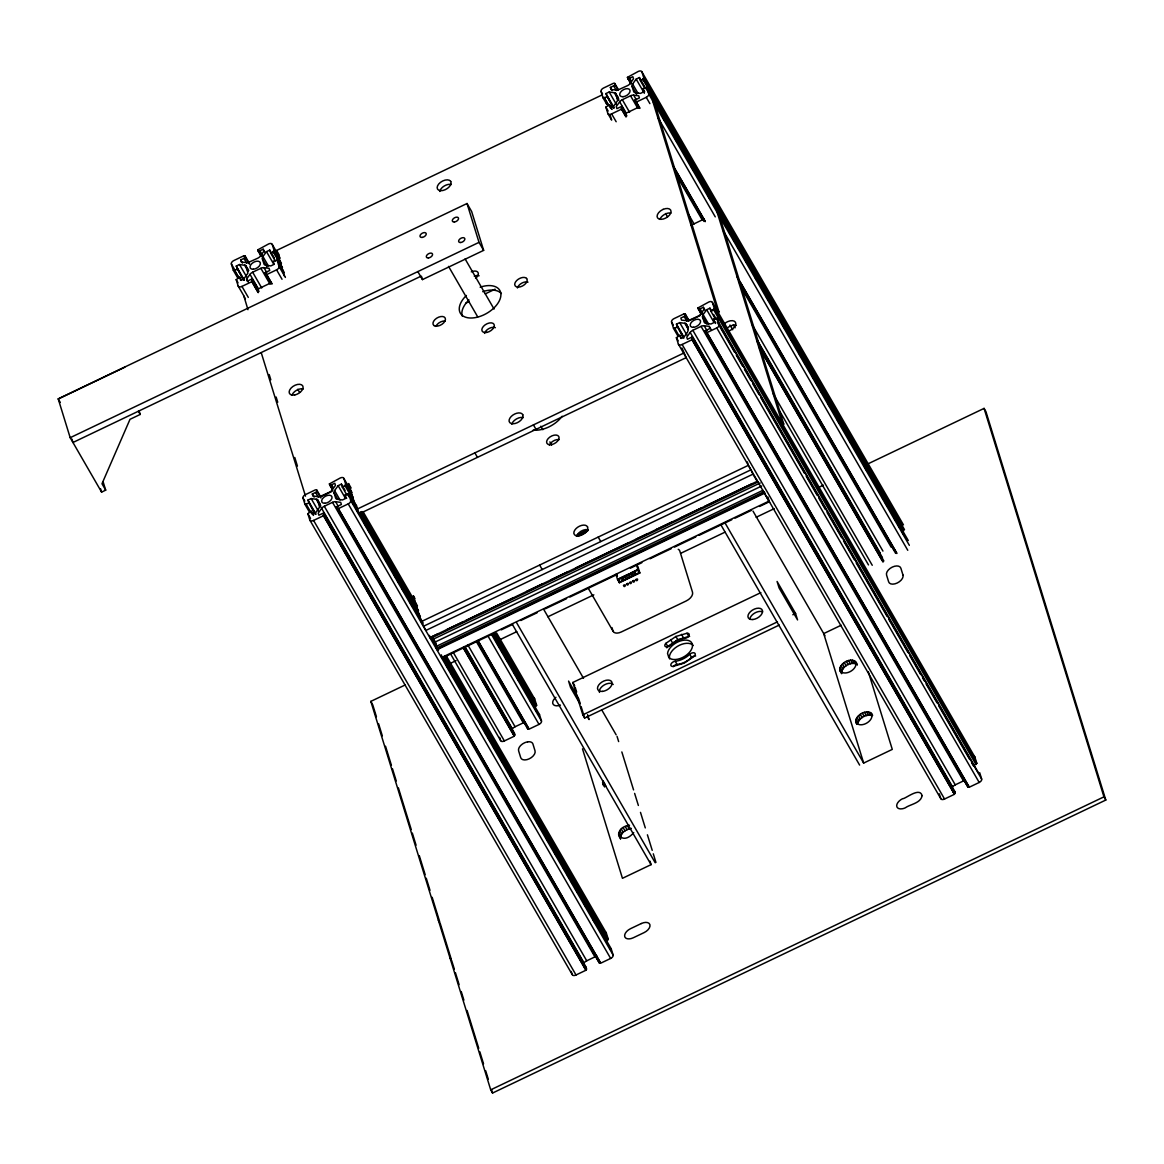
<?xml version="1.0" encoding="UTF-8"?>
<svg xmlns="http://www.w3.org/2000/svg" width="1164" height="1164" viewBox="0 0 1164 1164"><rect width="100%" height="100%" fill="white"/><g stroke="black" fill="none" stroke-linecap="round" stroke-linejoin="round"><path stroke-width="1.5" d="M706.548 332.06L968.986 786.602L967.953 787.097L705.529 332.555L706.548 332.06L969.176 787.257L979.2 782.47A3.419 1.993 -30 0 0 981.659 779.065L979.71 772.721L978.677 773.202L716.049 318.019L713.387 319.285L714.347 322.384L711 323.999L705.922 323.33A4.554 2.663 -30 0 1 704.176 322.079L702.489 316.244L703.114 314.586L706.693 309.711L709.953 308.154L711.771 311.297M606.182 786.282L603.345 784.973L602.952 780.651M604.509 786.966L604.8 783.852L603.578 781.728M633.725 832.551C621.358 847.698 610.242 828.302 629.52 825.218M620.485 838.764C619.946 833.002 626.348 829.161 631.368 828.419M855.438 661.458C858.988 668.922 844.438 677.303 839.782 670.479C838.938 662.331 854.303 655.114 857.359 664.804M839.782 670.479L841.63 673.68C841.194 666.637 851.408 660.73 857.286 664.659M871.429 713.256C874.964 720.705 860.429 729.101 855.758 722.277C854.943 714.711 868.751 707.406 872.651 715.38M870.221 712.397L872.069 715.598C866.191 713.838 858.916 718.028 857.475 723.993L855.627 720.792M632.634 574.361C632.925 571.684 628.589 574.565 631.47 575.089M588.358 529.867A7.639 4.467 -30 0 0 588.024 529.766L587.674 529.678A7.639 4.467 -30 0 0 577.373 534.611L577.155 534.96A7.639 4.467 -30 0 0 576.675 536.022M258.495 289.865L252.137 278.851L247.234 281.193L246.579 279.069L249.998 274.355A4.554 2.663 -30 0 1 252.646 272.216L260.867 268.302A4.54 2.663 -30 0 1 263.981 267.676L269.073 268.331L269.728 270.455L264.81 272.798L270.79 283.914M336.978 508.523L338.011 508.028L600.435 962.57L599.416 963.065L336.978 508.523L336.469 506.835L341.372 504.492L340.717 502.368L335.625 501.713A4.54 2.663 -30 0 0 332.511 502.339L324.29 506.267A4.554 2.663 -30 0 0 321.642 508.392L318.223 513.106L318.878 515.23L323.796 512.888L586.22 967.429L585.914 970.252L576.02 974.981A3.419 1.993 -30 0 1 572.266 974.632L309.828 520.09L307.849 513.673L311.326 511.272L313.145 514.415M638.658 108.252L634.496 100.279L639.4 97.936L638.745 95.812L633.653 95.157A4.54 2.663 -30 0 0 630.539 95.783L622.333 99.697A4.554 2.663 -30 0 0 619.684 101.835L616.265 106.55L616.92 108.674L621.823 106.331L626.363 114.188M711.073 329.543L709.254 326.4L704.162 325.745A4.54 2.663 -30 0 0 701.048 326.371L692.842 330.3A4.554 2.663 -30 0 0 690.179 332.424L686.775 337.138L687.429 339.262L692.333 336.92L954.771 791.462L954.465 794.284L944.557 799.013A3.419 1.993 -30 0 1 940.803 798.664L678.379 344.122L676.386 337.706L679.863 335.305L681.682 338.448M284.351 272.682L277.09 260.096L273.205 261.216L274.166 264.315L270.819 265.916L265.741 265.261A4.554 2.663 -30 0 1 263.981 263.995L262.409 258.888A4.554 2.663 -30 0 1 262.933 256.502L266.498 251.642L269.772 250.071L274.311 257.942M349.316 497.13L347.512 493.987L344.85 495.253L345.81 498.367L342.463 499.967L337.385 499.298A4.554 2.663 -30 0 1 335.625 498.047L334.053 492.925A4.554 2.663 -30 0 1 334.577 490.553L338.142 485.679L341.416 484.122L345.039 490.408M908.284 540.547L646.762 87.576L642.892 88.682L643.852 91.796L640.491 93.396L635.428 92.742A4.554 2.663 -30 0 1 633.667 91.476L632.081 86.369A4.554 2.663 -30 0 1 632.605 83.983L636.184 79.123L639.443 77.552L645.802 88.566M623.089 579.192C624.879 576.34 619.001 578.464 622.274 579.483M629.229 576.253C631.077 574.041 625.839 574.594 627.862 576.427M665.939 643.299L675.906 636.475L686.993 633.245A3.652 2.139 -30 0 1 689.059 635.5A3.652 2.139 -30 0 1 684.825 638.396A16.18 9.457 -30 0 0 670.318 645.322A3.652 2.139 -30 0 1 665.604 646.704A3.652 2.139 -30 0 1 665.939 643.299L667.787 646.5A3.652 2.139 -30 0 0 666.812 647.824M667.787 646.5L677.754 639.676L688.841 636.446A3.652 2.139 -30 0 1 689.612 636.446M247.961 309.682L243.814 295.816L238.183 286.053L236.205 279.636L239.682 277.221L241.501 280.378M245.662 258.917L243.843 255.774L233.833 260.561A3.419 1.993 -30 0 0 231.36 263.966L233.324 270.31L237.863 278.167M249.605 263.792L245.066 255.935L243.843 255.774M260.983 256.269L257.739 249.882L268.578 243.96A3.419 1.993 -30 0 1 272.245 244.425L280.204 258.219M258.262 251.555L263.166 249.212L263.821 251.337L260.416 256.051A4.554 2.663 -30 0 1 257.753 258.19L247.772 262.729L241.326 262.031L240.686 259.95L245.589 257.608L245.066 255.935M618.39 89.701L614.752 83.415L613.53 83.255L603.519 88.042A3.419 1.993 -30 0 0 601.046 91.447L603.01 97.791L606.793 104.338L605.804 101.166M630.67 83.75L627.425 77.348L638.265 71.441A3.419 1.993 -30 0 1 641.931 71.906L903.453 524.877M243.552 280.204L236.248 266.09L239.508 264.534L245.488 265.377L248.805 270.528M627.949 79.036L632.852 76.693L633.507 78.817L630.088 83.532A4.554 2.663 -30 0 1 627.44 85.67L617.458 90.21L610.998 89.512L610.373 87.431L615.276 85.088L614.752 83.415M233.324 270.31L234.342 269.815L238.882 277.687M282.459 267.633L273.38 251.904L274.209 250.769L272.245 244.425M239.086 278.327L234.546 270.47L237.209 269.204M275.271 261.042L270.732 253.185L273.38 251.904M284.583 276.348L276.596 250.449L602.021 94.968M613.239 107.685L605.92 93.571L609.194 92.014L615.159 92.858L617.924 97.034M603.01 97.791L604.029 97.296L608.568 105.167M903.686 530.784L643.066 79.385L643.896 78.25L641.931 71.906M608.772 105.808L604.232 97.951L606.881 96.685M644.943 88.522L640.404 80.665L643.066 79.385M612.089 109.431L609.369 104.702L605.877 107.117L607.87 113.534L611.653 120.081L610.169 115.265M258.204 292.673L251.846 281.673L252.137 278.851M265.334 274.471L266.352 273.991L271.809 283.419M238.183 286.053A3.419 1.993 -30 0 0 241.937 286.402L251.846 281.673M272.012 284.074L266.556 274.631L276.581 269.844A3.419 1.993 -30 0 0 279.04 266.44L277.09 260.096M626.057 117.011L621.518 109.154L621.823 106.331M635.02 101.952L636.039 101.472L639.676 107.757M607.87 113.534A3.419 1.993 -30 0 0 611.624 113.883L621.518 109.154M639.88 108.412L636.242 102.112L646.253 97.325A3.419 1.993 -30 0 0 648.726 93.92L646.762 87.576M256.866 289.574L269.903 283.347M624.733 113.825L637.814 107.583M103.087 481.692L105.691 490.146L101.603 492.11L70.189 437.693L58.2 398.845L467.026 203.511L471.653 211.513L483.642 250.362L422.459 279.593L417.832 271.59M59.379 398.466L124.781 367.213M70.189 437.693L479.015 242.359L467.026 203.511M420.611 276.392L72.954 442.495L71.921 439.119M139.171 411.052L140.218 414.442L130.004 419.316L101.995 483.744L105.691 490.146M465.644 303.251L468.917 301.694M485.272 293.881L495.078 289.181M691.14 225.234L704.22 218.978M686.76 318.558L684.039 313.844L674.014 318.63A3.419 1.993 -30 0 0 671.555 322.035L673.519 328.379L678.059 336.25M320.347 496.257L316.71 489.971L315.488 489.811L305.477 494.598A3.419 1.993 -30 0 0 303.004 498.003L304.968 504.347L309.508 512.218M332.628 490.32L329.383 483.918L340.223 477.997A3.419 1.993 -30 0 1 343.889 478.477L352.066 492.634M688.899 320.289L685.261 314.004L684.039 313.844M701.179 314.353L697.934 307.951L708.774 302.029A3.419 1.993 -30 0 1 712.441 302.509L974.865 757.051L976.829 763.395L973.351 765.796L971.533 762.653M329.907 485.606L334.81 483.264L335.465 485.373L332.06 490.102A4.554 2.663 -30 0 1 329.397 492.227L319.416 496.766L312.971 496.068L312.33 494.002L317.234 491.659L316.71 489.971M685.261 314.004L685.785 315.691L680.867 318.034L681.507 320.1L687.968 320.798L697.949 316.259A4.554 2.663 -30 0 0 700.597 314.12L704.016 309.406L703.362 307.281L698.458 309.639M315.211 514.255L307.893 500.127L311.166 498.57L317.132 499.414L319.882 503.59M683.748 338.288L676.429 324.159L679.703 322.603L685.669 323.447L688.433 327.622M304.968 504.347L305.987 503.867L311.443 513.295M320.726 496.795L332.162 491.339M346.916 495.093L342.376 487.221L345.853 484.821L343.889 478.477M673.519 328.379L674.538 327.899L679.281 336.411M688.666 321.002L700.117 315.546M715.453 319.125L710.913 311.254L714.39 308.853L712.441 302.509M308.853 503.241L305.987 503.867M677.39 327.273L674.538 327.899M347.832 489.564L351.106 488.007L348.516 483.526L356.519 509.425L359.094 513.906L686.163 357.639L681.973 347.978M356.897 508.29L348.734 494.147L347.512 493.987M716.253 318.66L717.271 318.179L719.236 324.523L981.659 779.065M705.529 332.555L705.006 330.867L709.909 328.524L709.254 326.4M585.914 970.252L323.49 515.71L323.796 512.888M954.465 794.284L692.027 339.743L692.333 336.92M309.828 520.09A3.419 1.993 -30 0 0 313.582 520.439L323.49 515.71M443.164 657.718L611.158 948.689L613.122 955.033A3.419 1.993 -30 0 1 610.649 958.438L600.639 963.225L338.2 508.683L348.225 503.896A3.419 1.993 -30 0 0 350.684 500.491L348.734 494.147M678.379 344.122A3.419 1.993 -30 0 0 682.133 344.471L692.027 339.743M706.752 332.715L716.762 327.928A3.419 1.993 -30 0 0 719.236 324.523M356.519 509.425L683.574 353.158M577.315 534.712L587.776 529.707M576.471 536.138L587.907 530.668M578.304 536.007L586.481 532.094M757.226 481.285L430.156 637.552L430.622 638.352L757.691 482.085L752.948 474.185L425.879 630.437L421.281 621.605L748.35 465.338L747.288 461.89M423.871 626.087L750.94 469.82L748.35 465.338M431.8 636.766L438.333 633.638M446.51 629.739L462.865 621.925M466.138 620.354L513.557 597.699M526.637 591.443L542.991 583.63M551.169 579.73L567.523 571.917M575.7 568.017L628.036 543.006M636.213 539.107L647.664 533.636M655.841 529.722L672.181 521.909M680.358 518.009L701.63 507.853M704.889 506.282L752.322 483.627M431.611 636.693L433.095 639.269L760.165 483.002M437.402 648.304L434.638 642.281L761.707 486.014M764.079 493.463L437.009 649.716L435.831 646.587L762.9 490.32L769.506 502.412L767.92 496.999M436.354 648.275L763.409 492.008M436.82 649.076L763.875 492.808M768.604 501.306L441.534 657.558L442.436 658.664L441.345 654.852M442.335 658.024L493.027 633.798M501.204 629.899L512.64 624.428M520.817 620.514L537.171 612.701M545.349 608.801L566.606 598.645M569.88 597.074L617.313 574.419M630.393 568.163L641.844 562.692M650.007 558.793L671.279 548.637M674.538 547.08L695.796 536.91M699.069 535.353L731.778 519.726M735.051 518.169L751.406 510.356M759.583 506.442L767.76 502.542M637.857 566.504L639.851 572.979L619.408 582.742L618.128 579.046L627.818 574.419M631.063 572.877L637.523 569.793L639.094 572.819L619.699 582.087L618.331 579.701L637.523 569.793M619.408 582.742L617.56 579.541L638.003 569.778L636.504 564.918M619.699 582.087L639.094 572.819M867.646 464.014L984.075 408.389L985.923 411.59L1105.8 800.046L492.561 1093.04L490.713 1089.839L370.821 701.383L405.261 684.927M449.537 663.771L456.084 660.643M500.36 639.487L516.758 631.659M547.909 616.774L593.829 594.833M680.722 553.322L724.997 532.166M756.149 517.282L774.191 508.668M818.467 487.512L823.385 485.155M779.269 625.068L584.663 718.043L582.815 714.841L572.819 682.468L760.878 592.607M494.045 634.104L535.818 706.461L536.633 705.326L534.683 698.967L496.548 632.91M493.201 634.424L539.514 714.638L538.292 714.478M465.207 647.111L512.422 728.897A4.554 2.663 -30 0 1 515.085 726.758L523.291 722.844A4.54 2.663 -30 0 1 525.43 722.218M450.759 654.241L500.622 740.595A3.419 1.993 -30 0 0 504.376 740.944L514.27 736.215L514.575 733.393L464.625 646.893M476.92 640.942L527.772 729.028L528.791 728.533L477.938 640.462M478.142 641.102L528.994 729.173L539.005 724.401A3.419 1.993 -30 0 0 541.478 720.982L539.514 714.638M582.815 714.841L777.421 621.867M792.83 614.767L795.565 613.472L777.072 581.462L779.08 587.922L797.558 619.932L795.565 613.472M841.194 625.228L823.705 633.58L863.659 763.075L892.279 749.398L868.3 671.701M650.007 861.185L651.069 864.648L622.449 878.311L582.495 748.83M446.51 656.205L606.328 933.019L608.277 939.363L607.462 940.497L443.804 656.743M610.14 949.169L611.158 948.689M321.642 508.392L584.066 962.948A4.554 2.663 -30 0 1 586.729 960.809L594.935 956.881A4.54 2.663 -30 0 1 597.074 956.255M690.179 332.424L952.618 786.966A4.554 2.663 -30 0 1 955.266 784.842L963.486 780.913A4.54 2.663 -30 0 1 964.563 780.491M584.59 968.215L586.22 967.429M953.127 792.248L954.771 791.462M490.713 1089.839L1103.952 796.845L984.075 408.389M1103.952 796.845L1105.8 800.046M643.896 78.25L904.501 529.649M642.863 78.745L903.482 530.144M646.457 88.988L648.261 92.145M654.619 103.145L656.438 106.288M662.796 117.302L664.615 120.445M675.513 139.316L677.332 142.474M690.95 166.059L693.671 170.773M708.207 195.945L710.011 199.088M720.909 217.959L722.728 221.116M724.546 224.259L726.365 227.402M729.086 232.116L730.905 235.259M732.723 238.416L734.528 241.559M737.263 246.273L739.082 249.416M745.426 260.43L747.244 263.573M766.319 296.602L768.138 299.745M773.58 309.188L776.301 313.902M781.757 323.345L784.478 328.059M790.836 339.073L792.655 342.216M799.013 353.23L800.817 356.373M803.553 361.087L805.357 364.23M811.715 375.244L813.534 378.387M815.353 381.53L817.172 384.687M819.893 389.402L821.711 392.544M828.07 403.559L829.888 406.702M848.949 439.73L850.768 442.873M864.386 466.473L867.107 471.187M881.643 496.359L883.461 499.502M885.28 502.644L887.084 505.787M894.359 518.373L896.164 521.516M897.982 524.658L899.801 527.801M902.522 532.53L904.341 535.673M754.709 276.799L756.527 279.957M837.353 419.928L839.157 423.07M648.726 93.92L909.346 545.319M642.892 88.682L644.696 91.84M636.184 79.123L644.347 93.266M646.253 97.325L649.89 103.625M658.067 117.782L715.263 216.868M723.441 231.025L907.774 550.296M629.578 78.25L631.397 81.407M632.605 83.983L638.061 93.426M627.425 77.348L631.063 83.648M632.081 86.369L636.621 94.226M633.653 95.157L636.373 99.871M675.091 169.1L705.049 221M740.464 282.343L896.658 552.871M673.476 166.597L705.253 221.655M737.03 276.697L896.862 553.511M634.496 100.279L638.134 106.564M677.172 174.193L703.507 219.807M742.559 287.435L894.199 550.106M674.975 171.166L704.031 221.495M739.446 282.837L895.64 553.351M630.539 95.783L637.814 108.354M675.949 174.411L702.285 220.025M741.322 287.654L891.158 547.167M615.276 85.088L617.997 89.817M622.333 99.697L629.593 112.282M688.622 214.511L694.064 223.954M752.177 324.611L882.938 551.096M613.632 85.874L616.367 90.588M615.159 92.858L618.797 99.144M614.257 92.625L618.797 100.497M619.684 101.835L626.028 112.85M756.804 339.335L880.29 553.235M757.124 340.674L882.443 557.731M610.373 87.431L612.177 90.588M622.347 108.019L626.887 115.876M756.746 340.79L883.869 560.99M621.329 108.499L625.868 116.371M759.35 347.57L881.934 559.899M759.554 348.211L883.039 562.125M609.194 92.014L616.454 104.585M605.92 93.571L614.097 107.728M606.56 95.637L613.835 108.223M609.689 105.735L611.493 108.892M601.046 91.447L602.559 94.066M611.624 113.883L616.163 121.74M733.305 324.64L735.124 327.782M773.26 393.839L872.243 565.282M605.877 107.117L608.146 111.046M665.604 213.536L667.409 216.65M729.974 325.018L732.68 329.718M779.764 411.256L868.49 564.933M714.39 308.853L976.829 763.395M713.372 309.333L975.999 764.53M713.59 314.44L715.409 317.583M717.271 322.268L734.528 352.154M736.346 355.296L742.705 366.311M744.509 369.454L750.867 380.453M752.686 383.611L759.044 394.611M760.863 397.753L804.44 473.253M806.259 476.396L817.157 495.282M818.976 498.425L825.334 509.425M827.153 512.582L841.674 537.739M843.493 540.882L854.391 559.768M856.209 562.91L887.084 616.382M888.903 619.524L907.964 652.553M909.782 655.696L920.68 674.582M922.499 677.724L924.318 680.867M926.122 684.01L937.02 702.881M938.839 706.039L969.714 759.51M713.387 319.285L715.205 322.428M713.707 320.318L715.525 323.461M706.693 309.711L713.954 322.297M716.762 327.928L979.2 782.47M703.362 307.281L705.18 310.439M700.088 308.853L702.809 313.567M703.114 314.586L708.57 324.014M697.934 307.951L701.572 314.236M702.489 316.244L707.028 324.101M702.416 317.277L706.053 323.563M704.162 325.745L706.883 330.474M705.006 330.867L967.953 787.097M701.048 326.371L963.486 780.913M685.785 315.691L688.506 320.406M692.842 330.3L955.266 784.842M684.141 316.463L686.862 321.191M685.669 323.447L688.39 328.175M684.767 323.228L688.404 329.514M692.856 338.608L955.28 793.15M691.823 339.088L954.262 793.644M679.703 322.603L686.964 335.188M676.429 324.159L683.705 336.745M677.07 326.24L683.428 337.24M671.555 322.035L673.374 325.178M682.133 344.471L944.557 799.013M676.386 337.706L678.205 340.848M854.245 660.599L856.093 663.8M852.615 660.148L854.463 663.349M850.666 660.134L852.514 663.335M848.527 660.555L850.375 663.756M846.359 661.385L848.207 664.586M844.293 662.578L846.141 665.779M842.489 664.033L844.337 667.234M752.977 511.069L824.941 635.719M868.591 711.946L870.439 715.147M841.048 665.677L842.896 668.878M866.642 711.932L868.49 715.133M840.073 667.365L841.921 670.566M839.651 669.009L841.499 672.21M864.517 712.353L866.365 715.554M862.349 713.183L864.197 716.384M860.283 714.376L862.131 717.577M858.465 715.831L860.312 719.032M857.024 717.461L858.872 720.662M856.064 719.163L857.912 722.364M855.758 722.277L856.995 724.401M724.925 522.752L863.659 763.075M720.865 524.775L859.614 765.083M479.015 242.359L483.642 250.362M686.993 633.245L688.841 636.446M465.105 258.917L494.06 309.057M681.493 634.336L683.341 637.537M689.743 654.313A3.652 2.139 -30 0 1 694.442 652.931A3.652 2.139 -30 0 1 694.122 656.336L684.141 663.16L673.068 666.405A3.652 2.139 -30 0 1 670.988 664.135A3.652 2.139 -30 0 1 675.222 661.254A16.18 9.457 -30 0 0 689.743 654.313L691.591 657.514A3.652 2.139 -30 0 1 695.636 655.958M638.003 569.778L639.851 572.979M675.906 636.475L677.754 639.676M670.595 639.545L672.443 642.746M448.547 266.381L477.706 316.87M540.823 426.199L542.846 429.691M549.874 441.869L551.678 444.997M675.222 661.254L677.07 664.455A16.18 9.457 -30 0 0 691.591 657.514M533.432 424.889L536.007 429.371M598.194 537.084L600.784 541.566M616.178 574.128L617.415 576.267M618.128 579.046L619.495 581.433M588.417 588.518L613.239 631.499M474.868 452.869L477.444 457.35M539.63 565.064L542.22 569.545M543.588 609.179L583.499 678.292M601.628 709.705L616.149 734.833M572.819 682.468L574.667 685.669M578.013 697.411L568.57 681.071L570.578 687.546L580.007 703.885M587.369 716.631L589.057 719.556L587.558 714.696M516.452 622.434L655.201 862.742M512.32 624.326L651.069 864.648M602.53 782.295L604.378 785.496M627.396 825.64L629.244 828.841M602.661 783.765L603.898 785.904M625.228 826.469L627.076 829.67M623.162 827.662L625.01 830.863M621.343 829.117L623.191 832.318M619.903 830.761L621.751 833.962M618.942 832.449L620.79 835.65M618.506 834.093L620.354 837.294M618.637 835.563L620.572 838.909M276.596 250.449L279.185 254.931M274.209 250.769L281.455 263.34M494.918 633.056L536.633 705.326M273.191 251.264L280.451 263.85M493.842 633.463L535.615 705.806M278.589 264.665L280.408 267.807M496.519 642.135L499.24 646.849M501.058 649.992L502.877 653.149M504.696 656.292L507.417 661.007M513.775 672.021L515.594 675.164M517.413 678.306L519.217 681.449M530.115 700.335L531.933 703.478M534.654 708.192L536.473 711.335M279.04 266.44L285.398 277.454M491.528 634.482L541.478 720.982M266.498 251.642L273.758 264.213M276.581 269.844L282.023 279.287M488.153 636.315L539.005 724.401M263.166 249.212L264.985 252.355M259.892 250.769L262.627 255.498M262.933 256.502L268.375 265.945M257.739 249.882L261.376 256.167M262.409 258.888L266.949 266.76M263.981 267.676L266.702 272.391M264.81 272.798L270.266 282.226M478.215 642.412L526.346 725.769M260.867 268.302L269.946 284.016M476.978 642.63L523.291 722.844M245.589 257.608L249.227 263.908M252.646 272.216L261.725 287.945M467.855 644.972L515.085 726.758M243.96 258.393L246.681 263.108M245.488 265.377L248.208 270.092M249.998 274.355L258.175 288.512M244.571 265.145L248.208 271.445M240.686 259.95L242.505 263.108M252.661 280.539L259.019 291.538M464.247 646.995L515.099 735.081M251.642 281.019L258.001 292.033M464.13 649.061L514.066 735.561M463.418 648.13L514.27 736.215M239.508 264.534L246.783 277.105M246.579 279.069L248.412 282.27M236.248 266.09L244.411 280.248M236.889 268.157L243.232 279.171M231.36 263.966L234.997 270.252M241.937 286.402L248.296 297.402M453.524 652.859L504.376 740.944M236.205 279.636L238.023 282.779M243.698 295.874L245.429 298.857M297.766 389.271L299.57 392.384M415.01 598.689L413.293 595.706L421.281 621.605M362.964 511.505L417.454 605.877M345.853 484.821L353.114 497.406M361.291 511.563L418.502 610.649M444.837 656.249L608.277 939.363M344.835 485.301L355.922 504.827M360.273 512.044L420.393 616.498M432.208 636.941L435.831 643.241M359.632 513.018L423.187 623.118M431.364 637.261L438.624 649.847M429.371 635.384L430.622 638.352M435.831 646.587L438.057 650.429M351.135 500.273L353.871 504.987M363.852 522.287L366.573 527.016M368.391 530.158L370.21 533.301M381.108 552.173L382.927 555.315M384.731 558.473L386.55 561.615M393.825 574.201L395.629 577.344M397.448 580.487L399.267 583.63M401.987 588.358L403.806 591.501M410.164 602.501L411.983 605.658M446.481 665.415L449.217 670.144M451.021 673.287L452.84 676.429M463.738 695.301L465.556 698.444M480.092 723.615L481.896 726.758M484.631 731.472L486.436 734.63M488.254 737.772L490.073 740.915M492.794 745.629L494.613 748.772M500.971 759.786L502.79 762.929M516.409 786.529L519.129 791.244M529.125 808.544L531.846 813.258M537.288 822.701L540.023 827.415M546.367 838.429L548.186 841.572M554.544 852.586L556.363 855.729M562.721 866.744L564.54 869.886M567.261 874.601L569.08 877.743M570.898 880.901L572.703 884.043M575.438 888.758L577.242 891.9M583.601 902.915L585.419 906.058M510.254 776.17L512.073 779.313M592.883 919.284L594.702 922.441M350.684 500.491L613.122 955.033M344.85 495.253L346.668 498.396M338.142 485.679L345.402 498.265M348.225 503.896L610.649 958.438M331.551 484.821L333.355 487.963M334.577 490.553L340.019 499.982M329.383 483.918L332.118 488.633M334.053 492.925L337.676 499.225M335.625 501.713L338.346 506.442M336.469 506.835L599.416 963.065M332.511 502.339L594.935 956.881M317.234 491.659L320.871 497.945M324.29 506.267L586.729 960.809M315.604 492.43L318.325 497.159M317.132 499.414L320.755 505.714M316.215 499.196L320.769 507.053M324.305 514.575L586.743 969.117M312.33 494.002L314.149 497.144M323.286 515.07L585.71 969.612M311.166 498.57L318.427 511.156M307.893 500.127L316.055 514.284M308.533 502.208L314.891 513.208M311.646 512.306L313.465 515.448M303.004 498.003L304.822 501.146M313.582 520.439L576.02 974.981M307.849 513.673L310.57 518.387M370.821 701.383L372.058 703.507M438.333 920.127L440.181 923.328L451.152 958.889M138.37 411.241L140.218 414.442M449.828 957.375L451.065 959.514M58.2 398.845L60.281 402.438M615.771 93.28L617.575 100.642L613.675 106.215L610.314 107.816L609.369 104.702M693.162 645.467L693.104 645.351A13.677 8.003 -30 0 0 679.47 645.249A13.677 8.003 -30 0 0 669.402 656.671L669.606 658.882M246.084 265.799L247.903 273.162L243.989 278.734L240.642 280.335L239.682 277.221M317.728 499.851L319.547 507.198L315.633 512.771L312.287 514.372L311.326 511.272M752.948 474.185L750.94 469.82M433.095 639.269L434.638 642.281M437.271 647.126L434.099 639.851M939.319 793.848L940.803 798.664M719.89 217.217L783.823 424.394L781.233 419.913L717.3 212.736M655.114 105.022L719.061 312.214L716.471 307.733L652.538 100.54M639.443 77.552L640.404 80.665M709.953 308.154L710.913 311.254M764.457 492.037L765.112 494.162M757.167 480.397L757.691 482.085M686.615 324.48L688.2 329.616L687.604 332.075L684.185 336.803L680.824 338.404L679.863 335.305M616.062 574.681L617.56 579.541M611.973 627.614L612.992 630.961A7.639 4.467 -30 0 0 621.183 632.023L686.178 600.973A8.774 5.136 -30 0 0 692.522 592.214L679.82 551.052A7.639 4.467 -30 0 0 678.234 549.321M617.051 736.405L618.651 741.584M621.838 751.944L633.565 789.919M634.627 793.382L638.367 805.459M640.491 812.37L645.293 827.91M647.417 834.806L652.218 850.346M653.28 853.809L655.943 862.437M575.162 687.269L576.646 692.071M578.624 698.487L580.123 703.332M581.127 706.592L584.663 718.043M421.412 276.217L422.459 279.593M527.248 727.34L527.772 729.028M499.618 737.379L500.622 740.595M571.262 971.431L572.266 974.632M356.431 505.263L359.094 513.906M269.772 250.071L270.732 253.185M341.416 484.122L342.376 487.221M372.669 704.584L376.423 716.733M378.562 723.673L382.316 735.837M385.531 746.24L391.424 765.345M392.501 768.822L396.255 780.971M398.394 787.912L411.256 829.583M412.318 833.06L416.072 845.21M419.287 855.627L425.18 874.717M426.257 878.194L429.996 890.344M432.15 897.299L439.643 921.597M451.676 960.576L454.338 969.19M455.4 972.624L459.111 984.671M461.235 991.539L463.883 1000.152M467.07 1010.468L478.753 1048.313M479.815 1051.747L483.526 1063.794M485.65 1070.676L488.313 1079.275M491.499 1089.591L492.561 1093.04M269.204 374.59L270.805 379.77M276.13 397.04L277.73 402.22M294.768 457.467L297.431 466.095M261.289 352.852L305.506 496.14M100.555 488.72L101.603 492.11M560.422 705.093A7.973 4.671 -30 0 1 552.813 703.58L552.74 703.274A7.973 4.671 -30 0 1 555.941 697.28M533.97 698.196A3.419 1.993 -30 0 1 534.683 698.967M605.004 932.073A3.419 1.993 -30 0 1 606.328 933.019M973.541 756.105A3.419 1.993 -30 0 1 974.865 757.051M673.229 666.666A3.652 2.139 -30 0 1 677.07 664.455M749.805 619.219A7.988 4.671 -30 0 1 754.767 613.021A7.988 4.671 -30 0 1 762.609 611.842M599.475 692.391A7.988 4.671 -30 0 1 604.32 684.898A7.988 4.671 -30 0 1 613.21 684.476M727.893 331.245A7.639 4.467 -30 0 0 735.808 323.723A7.639 4.467 -30 0 0 727.937 321.54L727.485 321.744A7.639 4.467 -30 0 0 723.906 324.305M562.139 416.232A22.785 13.328 -30 0 1 548.855 426.941L547.502 427.552A22.785 13.328 -30 0 1 533.228 430.054M549.408 445.274A6.839 4.001 -30 0 1 559.258 439.599M726.831 328.452A7.639 4.467 -30 0 1 730.075 326.226L730.526 326.022A7.639 4.467 -30 0 1 736.361 325.44M659.915 219.399A7.639 4.467 -30 0 1 665.313 214.045L665.764 213.841A7.639 4.467 -30 0 1 670.915 213.07M511.796 424.176A7.639 4.467 -30 0 1 523.262 417.585M291.96 395.193A7.639 4.467 -30 0 1 303.309 388.936M439.788 191.449A7.639 4.467 -30 0 1 444.27 185.993A7.639 4.467 -30 0 1 451.326 184.509M484.544 333.399A6.839 4.001 -30 0 1 489.069 328.495A6.839 4.001 -30 0 1 495.369 327.695M474.286 276.144A6.839 4.001 -30 0 1 479.117 275.795M435.874 326.415A6.839 4.001 -30 0 1 445.274 321.002M471.304 271.838A6.839 4.001 -30 0 1 477.953 272.376A6.839 4.001 -30 0 1 475.552 278.371M480.15 287.188A22.785 13.328 -30 0 1 500.214 291.204L500.52 292.033A22.785 13.328 -30 0 1 484.079 314.746L482.74 315.357A22.785 13.328 -30 0 1 461.089 314.251A22.785 13.328 -30 0 1 466.4 295.467M462.224 316.055A22.785 13.328 -30 0 1 468.99 299.948M482.74 291.669A22.785 13.328 -30 0 1 501.378 293.503M517.427 287.974A6.839 4.001 -30 0 1 521.763 283.172A6.839 4.001 -30 0 1 527.99 282.154M922.092 795.594C920.913 803.233 910.19 804.251 905.374 807.772A7.973 4.671 -30 0 1 903.002 808.631L902.522 808.733A7.973 4.671 -30 0 1 896.687 805.706A7.973 4.671 -30 0 1 902.58 798.708C905.243 799.13 919.749 786.573 922.092 795.594M624.399 576.849C625.534 580.458 627.847 574.172 624.399 576.849M623.526 585.448C624.661 589.042 626.974 582.757 623.526 585.448M626.596 583.979C627.731 587.587 630.044 581.287 626.596 583.979M629.666 582.509C630.801 586.118 633.114 579.832 629.666 582.509M633.594 572.455C634.729 576.064 637.043 569.778 633.594 572.455M632.721 581.04C633.856 584.648 636.17 578.363 632.721 581.04M635.791 579.585C636.926 583.179 639.24 576.893 635.791 579.585M641.335 923.532L630.495 928.697A7.973 4.671 -30 0 0 624.748 936.656L624.85 936.947A7.973 4.671 -30 0 0 633.303 937.762L644.129 932.597A7.973 4.671 -30 0 0 649.89 924.638A7.973 4.671 -30 0 0 641.335 923.532M663.174 209.36L662.723 209.564A7.639 4.467 -30 0 0 658.795 218.905L659.115 219.036A7.639 4.467 -30 0 0 670.653 213.245A7.639 4.467 -30 0 0 663.174 209.36M527.67 741.832L527.205 741.904A7.973 4.671 -30 0 0 518.606 750.824L520.73 757.691A7.973 4.671 -30 0 0 529.285 758.797A7.973 4.671 -30 0 0 535.033 750.853L532.923 743.985A7.973 4.671 -30 0 0 527.67 741.832M434.23 325.673L433.997 325.527A6.839 4.001 -30 0 1 438.683 317.146A6.839 4.001 -30 0 1 444.91 321.162A6.839 4.001 -30 0 1 434.23 325.673M526.579 278.429L526.39 278.24A6.839 4.001 -30 0 0 519.377 278.589A6.839 4.001 -30 0 0 514.721 284.38L514.735 284.671A6.839 4.001 -30 0 0 522.563 285.951A6.839 4.001 -30 0 0 526.579 278.429M450.73 181.453L450.57 181.206A7.639 4.467 -30 0 0 438.697 184.043A7.639 4.467 -30 0 0 442.887 190.489A7.639 4.467 -30 0 0 450.73 181.453M692.289 643.954L691.256 642.15A13.677 8.003 -30 0 0 677.623 642.048A13.677 8.003 -30 0 0 667.554 653.47L668.805 657.485A13.677 8.003 -30 0 0 682.424 657.587A13.677 8.003 -30 0 0 692.493 646.166L692.289 643.954M587.558 526.972L587.427 526.71A7.639 4.467 -30 0 0 579.483 526.186A7.639 4.467 -30 0 0 573.852 533.199L573.896 533.505A7.639 4.467 -30 0 0 582.16 534.858A7.639 4.467 -30 0 0 587.558 526.972M522.796 414.791L522.665 414.529A7.639 4.467 -30 0 0 514.706 414.006A7.639 4.467 -30 0 0 509.09 421.019L509.134 421.324A7.639 4.467 -30 0 0 517.383 422.678A7.639 4.467 -30 0 0 522.796 414.791M902.988 575.06L900.863 568.192A7.973 4.671 -30 0 0 892.308 567.086A7.973 4.671 -30 0 0 886.561 575.031L888.67 581.898A7.973 4.671 -30 0 0 897.226 583.004A7.973 4.671 -30 0 0 902.988 575.06M253.301 269.248A5.704 3.332 -30 0 0 260.358 262.904A5.704 3.332 -30 0 0 251.962 263.457A5.704 3.332 -30 0 0 253.301 269.248M324.945 503.284A5.704 3.332 -30 0 0 332.002 496.955A5.704 3.332 -30 0 0 323.607 497.494A5.704 3.332 -30 0 0 324.945 503.284M693.482 327.317A5.704 3.332 -30 0 0 700.539 320.988A5.704 3.332 -30 0 0 692.144 321.526A5.704 3.332 -30 0 0 693.482 327.317M622.973 96.728A5.704 3.332 -30 0 0 630.03 90.385A5.704 3.332 -30 0 0 621.649 90.938A5.704 3.332 -30 0 0 622.973 96.728M602.428 691.401A7.988 4.671 -30 0 0 611.973 682.337A7.988 4.671 -30 0 0 599.998 683.544A7.988 4.671 -30 0 0 602.428 691.401M752.875 619.524A7.988 4.671 -30 0 0 762.42 610.445A7.988 4.671 -30 0 0 750.445 611.653A7.988 4.671 -30 0 0 752.875 619.524M551.605 444.59A6.839 4.001 -30 0 0 558.764 436.471A6.839 4.001 -30 0 0 548.157 438.581A6.839 4.001 -30 0 0 551.605 444.59M486.843 332.409A6.839 4.001 -30 0 0 494.002 324.29A6.839 4.001 -30 0 0 483.395 326.4A6.839 4.001 -30 0 0 486.843 332.409M294.725 394.96A7.639 4.467 -30 0 0 302.727 385.881A7.639 4.467 -30 0 0 290.884 388.252A7.639 4.467 -30 0 0 294.725 394.96M454.397 221.989A3.419 1.993 -30 0 0 458.485 218.119A3.419 1.993 -30 0 0 453.378 218.628A3.419 1.993 -30 0 0 454.397 221.989M428.425 257.942A3.419 1.993 -30 0 0 432.513 254.072A3.419 1.993 -30 0 0 427.392 254.581A3.419 1.993 -30 0 0 428.425 257.942M422.096 237.427A3.419 1.993 -30 0 0 426.184 233.557A3.419 1.993 -30 0 0 421.062 234.066A3.419 1.993 -30 0 0 422.096 237.427M460.74 242.505A3.419 1.993 -30 0 0 464.814 238.635A3.419 1.993 -30 0 0 459.693 239.144A3.419 1.993 -30 0 0 460.74 242.505"/></g></svg>
